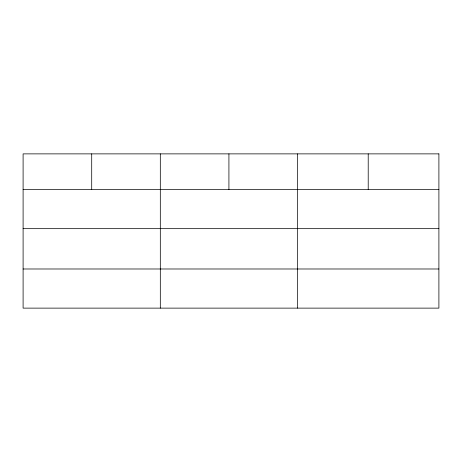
<?xml version="1.0" encoding="UTF-8"?>
<svg xmlns="http://www.w3.org/2000/svg" width="462" height="462" viewBox="0 0 462 462"><rect width="100%" height="100%" fill="white"/><g stroke="black" fill="none" stroke-linecap="round" stroke-linejoin="round"><path stroke-width="0.69" d="M23.1 189.518L438.9 189.518M23.1 228.661L438.9 228.661M23.1 268.988L438.9 268.988M368.214 153.875L368.214 189.518M297.528 153.875L297.528 308.125M228.921 153.875L228.921 189.518M160.314 153.875L160.314 308.125M91.707 153.875L91.707 189.518M438.9 153.875L23.1 153.875L23.1 308.125L438.9 308.125L438.9 153.875"/></g></svg>
